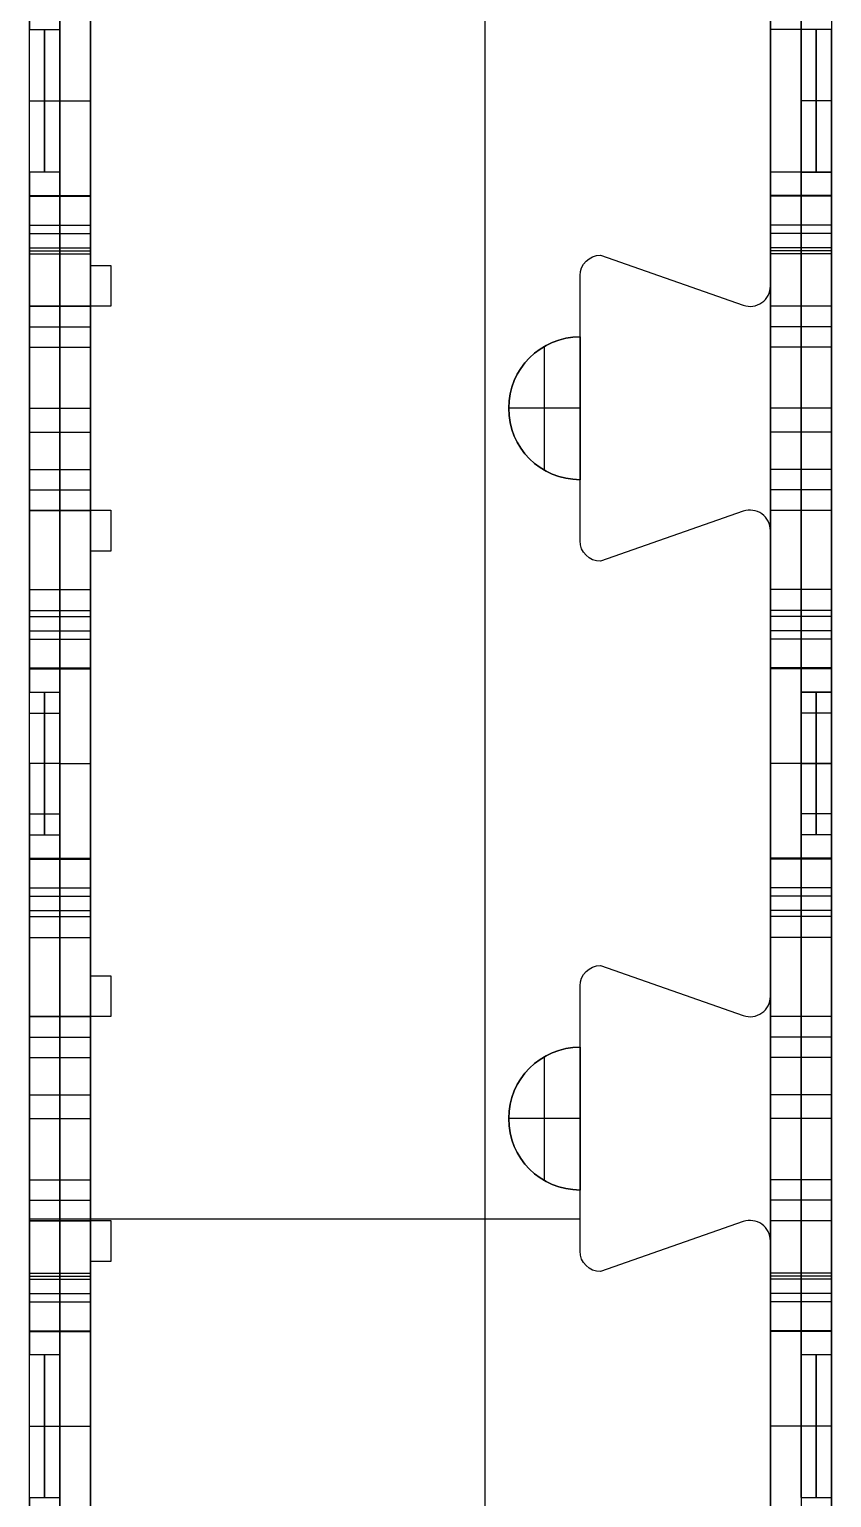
# Model space of a CAD drawing. Extents: x -2580 to -2312, y -43168 to -40231.
# Drawn here: x -2579.5 to -2343.5, y -42815.4 to -42383.6 of the extents above; entities that cross this region are included whole.
import ezdxf

# ---------------------------------------------------------------- set-up
doc = ezdxf.new("R2010")
doc.units = 0
doc.layers.add('ENDS', color=40, linetype='CONTINUOUS')

# ---------------------------------------------------------------- blocks, each defined once
blk = doc.blocks.new('SKYLARK200_END-XXXS-1')
at = {"layer": 'ENDS'}
for p, q in [((-134, -2068.02, 264), (-134, -2918.01, 264)), ((-134, -2068.02, 282), (-134, -2918.01, 282)), ((-50, -2068.03, 141), (-50, -2650.03, 141)), ((-32, -2068.03, 141), (-32, -2650.03, 141)), ((-250, -2086, 282), (-250, -2221.55, 282)), ((-250, -2086, 264), (-250, -2221.55, 264)), ((-250, -2086, 273), (-250, -2221.55, 273)), ((-50, -2227.61, 282), (-50, -2086, 282)), ((-50, -2227.61, 264), (-50, -2086, 264)), ((-50, -2227.61, 273), (-50, -2086, 273)), ((-250, -2912.03, 141), (-250, -2124.03, 141)), ((-268, -2134.13, 226), (-268, -2152.13, 226)), ((-268, -2152.13, 56), (-268, -2134.13, 56)), ((-259, -2134.13, 226), (-259, -2212.13, 226)), ((-259, -2212.13, 56), (-259, -2134.13, 56)), ((-250, -2134.13, 226), (-250, -2212.13, 226)), ((-250, -2212.13, 56), (-250, -2134.13, 56)), ((-50, -2212.13, 226), (-50, -2134.13, 226)), ((-50, -2134.13, 56), (-50, -2212.13, 56)), ((-41, -2134.13, 56), (-41, -2212.13, 56)), ((-41, -2212.13, 226), (-41, -2134.13, 226)), ((-32, -2134.13, 56), (-32, -2152.13, 56)), ((-268, -2912.03, 141), (-268, -2145.01, 141)), ((-268, -2152.13, 56), (-259, -2152.13, 56)), ((-268, -2152.13, 226), (-259, -2152.13, 226)), ((-259, -2152.13, 56), (-259, -2194.13, 56)), ((-259, -2194.13, 226), (-259, -2152.13, 226)), ((-250, -2153.77, 282), (-250, -2153.77, 264)), ((-41, -2152.13, 56), (-50, -2152.13, 56)), ((-41, -2152.13, 226), (-50, -2152.13, 226)), ((-41, -2194.13, 56), (-41, -2152.13, 56)), ((-32, -2152.13, 56), (-41, -2152.13, 56)), ((-32, -2152.13, 226), (-41, -2152.13, 226)), ((-41, -2152.13, 226), (-41, -2194.13, 226)), ((-259, -2154.94, 66.5), (-259, -2191.31, 66.5)), ((-259, -2154.94, 215.5), (-259, -2191.31, 215.5)), ((-50, -2156.8, 282), (-50, -2156.8, 264)), ((-41, -2154.94, 66.5), (-41, -2191.31, 66.5)), ((-41, -2154.94, 215.5), (-41, -2191.31, 215.5)), ((-268, -2173.13, 77), (-259, -2173.13, 77)), ((-268, -2173.13, 205), (-259, -2173.13, 205)), ((-259, -2173.13, 226), (-250, -2173.13, 226)), ((-259, -2173.13, 56), (-259, -2173.13, 77)), ((-259, -2173.13, 56), (-250, -2173.13, 56)), ((-259, -2173.13, 226), (-259, -2173.13, 205)), ((-32, -2173.13, 77), (-41, -2173.13, 77)), ((-41, -2173.13, 56), (-41, -2173.13, 77)), ((-32, -2173.13, 205), (-41, -2173.13, 205)), ((-41, -2173.13, 226), (-41, -2173.13, 205)), ((-268, -2212.13, 56), (-268, -2194.13, 56)), ((-259, -2194.13, 56), (-268, -2194.13, 56)), ((-259, -2194.13, 226), (-268, -2194.13, 226)), ((-268, -2194.13, 226), (-268, -2212.13, 226)), ((-32, -2194.13, 56), (-50, -2194.13, 56)), ((-41, -2194.13, 226), (-50, -2194.13, 226)), ((-41, -2194.13, 56), (-32, -2194.13, 56)), ((-41, -2194.13, 226), (-32, -2194.13, 226)), ((-32, -2212.13, 226), (-32, -2194.13, 226)), ((-32, -2194.13, 56), (-32, -2212.13, 56)), ((-268, -2200.98, 282), (-250, -2200.98, 282)), ((-268, -2200.98, 282), (-268, -2233.58, 282)), ((-268, -2340.18, 0), (-268, -2200.98, 0)), ((-268, -2200.98, 0), (-250, -2200.98, 0)), ((-268, -2201.04, 281.13), (-250, -2201.04, 281.13)), ((-268, -2201.04, 0.87), (-250, -2201.04, 0.87)), ((-268, -2218.13, 232), (-268, -2201.23, 280.28)), ((-268, -2201.23, 280.28), (-250, -2201.23, 280.28)), ((-268, -2201.23, 1.72), (-250, -2201.23, 1.72)), ((-268, -2201.23, 1.72), (-268, -2218.13, 50)), ((-259, -2200.98, 282), (-259, -2233.58, 282)), ((-259, -2340.18, 0), (-259, -2200.98, 0)), ((-259, -2218.13, 232), (-259, -2201.23, 280.28)), ((-259, -2201.23, 1.72), (-259, -2218.13, 50)), ((-250, -2200.98, 282), (-250, -2233.58, 282)), ((-250, -2340.18, 0), (-250, -2200.98, 0)), ((-250, -2218.13, 232), (-250, -2201.23, 280.28)), ((-250, -2201.23, 1.72), (-250, -2218.13, 50)), ((-32, -2200.98, 282), (-50, -2200.98, 282)), ((-50, -2233.58, 282), (-50, -2200.98, 282)), ((-32, -2200.98, 0), (-50, -2200.98, 0)), ((-50, -2200.98, 0), (-50, -2340.18, 0)), ((-32, -2201.04, 281.13), (-50, -2201.04, 281.13)), ((-32, -2201.04, 0.87), (-50, -2201.04, 0.87)), ((-32, -2201.23, 280.28), (-50, -2201.23, 280.28)), ((-50, -2201.23, 280.28), (-50, -2218.13, 232)), ((-32, -2201.23, 1.72), (-50, -2201.23, 1.72)), ((-50, -2218.13, 50), (-50, -2201.23, 1.72)), ((-41, -2233.58, 282), (-41, -2200.98, 282)), ((-41, -2200.98, 0), (-41, -2340.18, 0)), ((-41, -2201.23, 280.28), (-41, -2218.13, 232)), ((-41, -2218.13, 50), (-41, -2201.23, 1.72)), ((-32, -2233.58, 282), (-32, -2200.98, 282)), ((-32, -2200.98, 0), (-32, -2340.18, 0)), ((-32, -2201.23, 280.28), (-32, -2218.13, 232)), ((-32, -2218.13, 50), (-32, -2201.23, 1.72)), ((-268, -2209.68, 256.14), (-250, -2209.68, 256.14)), ((-268, -2209.68, 25.86), (-250, -2209.68, 25.86)), ((-32, -2209.68, 256.14), (-50, -2209.68, 256.14)), ((-32, -2209.68, 25.86), (-50, -2209.68, 25.86)), ((-268, -2212.13, 226), (-250, -2212.13, 226)), ((-268, -2212.13, 56), (-250, -2212.13, 56)), ((-32, -2212.13, 226), (-50, -2212.13, 226)), ((-32, -2212.13, 56), (-50, -2212.13, 56)), ((-268, -2216.37, 227.76), (-250, -2216.37, 227.76)), ((-268, -2216.37, 54.24), (-250, -2216.37, 54.24)), ((-268, -2217.28, 282), (-250, -2217.28, 282)), ((-268, -2218.13, 232), (-250, -2218.13, 232)), ((-268, -2218.13, 50), (-250, -2218.13, 50)), ((-100, -2218.56, 282), (-100, -2218.56, 264)), ((-100, -2218.56, 282), (-57.98, -2233.27, 282)), ((-100, -2218.56, 264), (-57.98, -2233.27, 264)), ((-100, -2218.56, 273), (-57.98, -2233.27, 273)), ((-32, -2216.37, 227.76), (-50, -2216.37, 227.76)), ((-32, -2216.37, 54.24), (-50, -2216.37, 54.24)), ((-32, -2217.28, 282), (-50, -2217.28, 282)), ((-32, -2218.13, 232), (-50, -2218.13, 232)), ((-32, -2218.13, 50), (-50, -2218.13, 50)), ((-250, -2221.55, 282), (-250, -2221.55, 264)), ((-250, -2221.55, 282), (-244, -2221.55, 282)), ((-250, -2221.55, 264), (-244, -2221.55, 264)), ((-250, -2221.55, 273), (-244, -2221.55, 273)), ((-247, -2221.55, 282), (-247, -2221.55, 264)), ((-244, -2221.55, 282), (-244, -2221.55, 264)), ((-244, -2221.55, 282), (-244, -2233.55, 282)), ((-244, -2221.55, 264), (-244, -2233.55, 264)), ((-244, -2221.55, 273), (-244, -2233.55, 273)), ((-104.24, -2220.32, 282), (-104.24, -2220.32, 264)), ((-244, -2227.55, 282), (-244, -2227.55, 264)), ((-106, -2224.56, 282), (-106, -2224.56, 264)), ((-106, -2302.56, 264), (-106, -2224.56, 264)), ((-106, -2242.56, 282), (-106, -2224.56, 282)), ((-106, -2242.56, 273), (-106, -2224.56, 273)), ((-78.99, -2225.92, 282), (-78.99, -2225.92, 264)), ((-50, -2227.61, 282), (-50, -2227.61, 264)), ((-244, -2233.55, 282), (-268, -2233.55, 282)), ((-268, -2233.55, 282), (-268, -2233.55, 264)), ((-244, -2233.55, 264), (-268, -2233.55, 264)), ((-268, -2233.55, 282), (-268, -2293.55, 282)), ((-268, -2233.55, 264), (-268, -2293.55, 264)), ((-244, -2233.55, 273), (-268, -2233.55, 273)), ((-268, -2233.55, 273), (-268, -2293.55, 273)), ((-268, -2233.58, 282), (-250, -2233.58, 282)), ((-268, -2233.58, 282), (-268, -2233.58, 258)), ((-268, -2233.58, 258), (-250, -2233.58, 258)), ((-268, -2233.58, 258), (-268, -2245.58, 258)), ((-268, -2233.58, 270), (-250, -2233.58, 270)), ((-259, -2233.58, 282), (-259, -2233.58, 258)), ((-259, -2233.58, 258), (-259, -2245.58, 258)), ((-256, -2233.55, 282), (-256, -2233.55, 264)), ((-250, -2233.58, 282), (-250, -2233.58, 258)), ((-250, -2233.58, 258), (-250, -2245.58, 258)), ((-244, -2233.55, 282), (-244, -2233.55, 264)), ((-57.98, -2233.27, 282), (-57.98, -2233.27, 264)), ((-52.53, -2232.5, 282), (-52.53, -2232.5, 264)), ((-32, -2233.58, 258), (-50, -2233.58, 258)), ((-50, -2245.58, 258), (-50, -2233.58, 258)), ((-32, -2233.58, 282), (-50, -2233.58, 282)), ((-50, -2233.58, 258), (-50, -2233.58, 282)), ((-32, -2233.58, 270), (-50, -2233.58, 270)), ((-41, -2245.58, 258), (-41, -2233.58, 258)), ((-41, -2233.58, 258), (-41, -2233.58, 282)), ((-32, -2245.58, 258), (-32, -2233.58, 258)), ((-32, -2233.58, 258), (-32, -2233.58, 282)), ((-268, -2239.58, 258), (-250, -2239.58, 258)), ((-32, -2239.58, 258), (-50, -2239.58, 258)), ((-106, -2242.56, 273), (-106, -2242.56, 282)), ((-106, -2242.56, 273), (-106, -2284.56, 273)), ((-268, -2245.58, 258), (-250, -2245.58, 258)), ((-268, -2245.58, 258), (-268, -2245.58, 264)), ((-268, -2245.58, 264), (-250, -2245.58, 264)), ((-268, -2245.58, 264), (-268, -2281.58, 264)), ((-268, -2245.58, 261), (-250, -2245.58, 261)), ((-259, -2245.58, 258), (-259, -2245.58, 264)), ((-259, -2245.58, 264), (-259, -2281.58, 264)), ((-250, -2245.58, 258), (-250, -2245.58, 264)), ((-250, -2245.58, 264), (-250, -2281.58, 264)), ((-116.5, -2281.75, 273), (-116.5, -2245.38, 273)), ((-32, -2245.58, 264), (-50, -2245.58, 264)), ((-50, -2281.58, 264), (-50, -2245.58, 264)), ((-32, -2245.58, 258), (-50, -2245.58, 258)), ((-50, -2245.58, 264), (-50, -2245.58, 258)), ((-32, -2245.58, 261), (-50, -2245.58, 261)), ((-41, -2281.58, 264), (-41, -2245.58, 264)), ((-41, -2245.58, 264), (-41, -2245.58, 258)), ((-32, -2281.58, 264), (-32, -2245.58, 264)), ((-32, -2245.58, 264), (-32, -2245.58, 258)), ((-268, -2263.55, 282), (-268, -2263.55, 264)), ((-268, -2263.58, 264), (-250, -2263.58, 264)), ((-127, -2263.56, 282), (-127, -2263.56, 273)), ((-106, -2263.56, 273), (-127, -2263.56, 273)), ((-106, -2263.56, 273), (-106, -2263.56, 264)), ((-32, -2263.58, 264), (-50, -2263.58, 264)), ((-268, -2270.58, 0), (-250, -2270.58, 0)), ((-32, -2270.58, 0), (-50, -2270.58, 0)), ((-268, -2281.58, 264), (-250, -2281.58, 264)), ((-268, -2281.58, 264), (-268, -2281.58, 258)), ((-268, -2281.58, 258), (-250, -2281.58, 258)), ((-268, -2281.58, 258), (-268, -2293.58, 258)), ((-268, -2281.58, 261), (-250, -2281.58, 261)), ((-259, -2281.58, 264), (-259, -2281.58, 258)), ((-259, -2281.58, 258), (-259, -2293.58, 258)), ((-250, -2281.58, 264), (-250, -2281.58, 258)), ((-250, -2281.58, 258), (-250, -2293.58, 258)), ((-32, -2281.58, 258), (-50, -2281.58, 258)), ((-50, -2293.58, 258), (-50, -2281.58, 258)), ((-32, -2281.58, 264), (-50, -2281.58, 264)), ((-50, -2281.58, 258), (-50, -2281.58, 264)), ((-32, -2281.58, 261), (-50, -2281.58, 261)), ((-41, -2293.58, 258), (-41, -2281.58, 258)), ((-41, -2281.58, 258), (-41, -2281.58, 264)), ((-32, -2293.58, 258), (-32, -2281.58, 258)), ((-32, -2281.58, 258), (-32, -2281.58, 264)), ((-268, -2287.58, 258), (-250, -2287.58, 258)), ((-106, -2302.56, 282), (-106, -2284.56, 282)), ((-106, -2284.56, 282), (-106, -2284.56, 273)), ((-106, -2302.56, 273), (-106, -2284.56, 273)), ((-32, -2287.58, 258), (-50, -2287.58, 258)), ((-268, -2293.55, 282), (-268, -2293.55, 264)), ((-268, -2293.55, 282), (-244, -2293.55, 282)), ((-268, -2293.55, 264), (-244, -2293.55, 264)), ((-268, -2293.55, 273), (-244, -2293.55, 273)), ((-268, -2293.58, 258), (-250, -2293.58, 258)), ((-268, -2293.58, 258), (-268, -2293.58, 282)), ((-268, -2293.58, 282), (-250, -2293.58, 282)), ((-268, -2293.58, 282), (-268, -2340.18, 282)), ((-268, -2293.58, 270), (-250, -2293.58, 270)), ((-259, -2293.58, 258), (-259, -2293.58, 282)), ((-259, -2293.58, 282), (-259, -2340.18, 282)), ((-256, -2293.55, 282), (-256, -2293.55, 264)), ((-250, -2293.58, 258), (-250, -2293.58, 282)), ((-250, -2293.58, 282), (-250, -2340.18, 282)), ((-244, -2293.55, 282), (-244, -2293.55, 264)), ((-244, -2293.55, 282), (-244, -2305.55, 282)), ((-244, -2293.55, 264), (-244, -2305.55, 264)), ((-244, -2293.55, 273), (-244, -2305.55, 273)), ((-57.98, -2293.86, 282), (-100, -2308.56, 282)), ((-57.98, -2293.86, 264), (-100, -2308.56, 264)), ((-57.98, -2293.86, 273), (-100, -2308.56, 273)), ((-57.98, -2293.86, 282), (-57.98, -2293.86, 264)), ((-52.53, -2294.63, 282), (-52.53, -2294.63, 264)), ((-32, -2293.58, 282), (-50, -2293.58, 282)), ((-50, -2340.18, 282), (-50, -2293.58, 282)), ((-32, -2293.58, 258), (-50, -2293.58, 258)), ((-50, -2293.58, 282), (-50, -2293.58, 258)), ((-32, -2293.58, 270), (-50, -2293.58, 270)), ((-41, -2340.18, 282), (-41, -2293.58, 282)), ((-41, -2293.58, 282), (-41, -2293.58, 258)), ((-32, -2340.18, 282), (-32, -2293.58, 282)), ((-32, -2293.58, 282), (-32, -2293.58, 258)), ((-244, -2299.55, 282), (-244, -2299.55, 264)), ((-78.99, -2301.21, 282), (-78.99, -2301.21, 264)), ((-50, -2436.51, 282), (-50, -2299.52, 282)), ((-50, -2299.52, 282), (-50, -2299.52, 264)), ((-50, -2436.51, 264), (-50, -2299.52, 264)), ((-50, -2436.51, 273), (-50, -2299.52, 273)), ((-244, -2305.55, 282), (-250, -2305.55, 282)), ((-250, -2305.55, 282), (-250, -2305.55, 264)), ((-244, -2305.55, 264), (-250, -2305.55, 264)), ((-250, -2305.55, 282), (-250, -2430.45, 282)), ((-250, -2305.55, 264), (-250, -2430.45, 264)), ((-244, -2305.55, 273), (-250, -2305.55, 273)), ((-250, -2305.55, 273), (-250, -2430.45, 273)), ((-247, -2305.55, 282), (-247, -2305.55, 264)), ((-244, -2305.55, 282), (-244, -2305.55, 264)), ((-106, -2302.56, 282), (-106, -2302.56, 264)), ((-104.24, -2306.81, 282), (-104.24, -2306.81, 264)), ((-100, -2308.56, 282), (-100, -2308.56, 264)), ((-268, -2316.88, 282), (-250, -2316.88, 282)), ((-32, -2316.88, 282), (-50, -2316.88, 282)), ((-268, -2339.93, 280.28), (-268, -2323.03, 232)), ((-268, -2323.03, 232), (-250, -2323.03, 232)), ((-268, -2323.03, 50), (-250, -2323.03, 50)), ((-268, -2323.03, 50), (-268, -2339.93, 1.72)), ((-259, -2339.93, 280.28), (-259, -2323.03, 232)), ((-259, -2323.03, 50), (-259, -2339.93, 1.72)), ((-250, -2339.93, 280.28), (-250, -2323.03, 232)), ((-250, -2323.03, 50), (-250, -2339.93, 1.72)), ((-32, -2323.03, 232), (-50, -2323.03, 232)), ((-50, -2323.03, 232), (-50, -2339.93, 280.28)), ((-32, -2323.03, 50), (-50, -2323.03, 50)), ((-50, -2339.93, 1.72), (-50, -2323.03, 50)), ((-41, -2323.03, 232), (-41, -2339.93, 280.28)), ((-41, -2339.93, 1.72), (-41, -2323.03, 50)), ((-32, -2323.03, 232), (-32, -2339.93, 280.28)), ((-32, -2339.93, 1.72), (-32, -2323.03, 50)), ((-268, -2324.79, 227.76), (-250, -2324.79, 227.76)), ((-268, -2324.79, 54.24), (-250, -2324.79, 54.24)), ((-32, -2324.79, 227.76), (-50, -2324.79, 227.76)), ((-32, -2324.79, 54.24), (-50, -2324.79, 54.24)), ((-268, -2329.03, 226), (-250, -2329.03, 226)), ((-268, -2329.03, 226), (-268, -2347.03, 226)), ((-268, -2329.03, 56), (-250, -2329.03, 56)), ((-268, -2347.03, 56), (-268, -2329.03, 56)), ((-268, -2331.48, 256.14), (-250, -2331.48, 256.14)), ((-268, -2331.48, 25.86), (-250, -2331.48, 25.86)), ((-259, -2329.03, 226), (-259, -2407.03, 226)), ((-259, -2407.03, 56), (-259, -2329.03, 56)), ((-250, -2329.03, 226), (-250, -2407.03, 226)), ((-250, -2407.03, 56), (-250, -2329.03, 56)), ((-32, -2329.03, 226), (-50, -2329.03, 226)), ((-32, -2329.03, 56), (-50, -2329.03, 56)), ((-50, -2329.03, 226), (-50, -2407.03, 226)), ((-50, -2407.03, 56), (-50, -2329.03, 56)), ((-32, -2331.48, 256.14), (-50, -2331.48, 256.14)), ((-32, -2331.48, 25.86), (-50, -2331.48, 25.86)), ((-41, -2329.03, 226), (-41, -2347.03, 226)), ((-41, -2347.03, 56), (-41, -2329.03, 56)), ((-32, -2329.03, 56), (-32, -2347.03, 56)), ((-32, -2347.03, 226), (-32, -2329.03, 226)), ((-268, -2339.93, 280.28), (-250, -2339.93, 280.28)), ((-268, -2339.93, 1.72), (-250, -2339.93, 1.72)), ((-268, -2340.11, 281.13), (-250, -2340.11, 281.13)), ((-268, -2340.11, 0.87), (-250, -2340.11, 0.87)), ((-268, -2340.18, 282), (-250, -2340.18, 282)), ((-268, -2340.18, 0), (-250, -2340.18, 0)), ((-32, -2339.93, 280.28), (-50, -2339.93, 280.28)), ((-32, -2339.93, 1.72), (-50, -2339.93, 1.72)), ((-32, -2340.12, 281.13), (-50, -2340.12, 281.13)), ((-32, -2340.12, 0.87), (-50, -2340.12, 0.87)), ((-32, -2340.18, 282), (-50, -2340.18, 282)), ((-32, -2340.18, 0), (-50, -2340.18, 0)), ((-268, -2347.03, 56), (-259, -2347.03, 56)), ((-268, -2347.03, 226), (-259, -2347.03, 226)), ((-259, -2389.03, 226), (-259, -2347.03, 226)), ((-259, -2347.03, 56), (-259, -2389.03, 56)), ((-32, -2347.03, 226), (-41, -2347.03, 226)), ((-41, -2347.03, 56), (-32, -2347.03, 56)), ((-41, -2347.03, 226), (-41, -2389.03, 226)), ((-41, -2347.03, 56), (-41, -2389.03, 56)), ((-268, -2353.18, 70.85), (-259, -2353.18, 70.85)), ((-268, -2353.18, 211.15), (-259, -2353.18, 211.15)), ((-259, -2386.21, 215.5), (-259, -2349.84, 215.5)), ((-259, -2386.21, 66.5), (-259, -2349.84, 66.5)), ((-41, -2386.21, 215.5), (-41, -2349.84, 215.5)), ((-41, -2386.21, 66.5), (-41, -2349.84, 66.5)), ((-32, -2353.18, 211.15), (-41, -2353.18, 211.15)), ((-32, -2353.18, 70.85), (-41, -2353.18, 70.85)), ((-32, -2362.03, 76.12), (-32, -2362.03, 205.88)), ((-259, -2368.03, 205), (-268, -2368.03, 205)), ((-259, -2368.03, 77), (-268, -2368.03, 77)), ((-259, -2368.03, 226), (-259, -2368.03, 205)), ((-259, -2368.03, 226), (-250, -2368.03, 226)), ((-259, -2368.03, 56), (-259, -2368.03, 77)), ((-259, -2368.03, 56), (-250, -2368.03, 56)), ((-250, -2368, 282), (-250, -2368, 264)), ((-50, -2368.01, 282), (-50, -2368.01, 264)), ((-41, -2368.03, 226), (-50, -2368.03, 226)), ((-41, -2368.03, 56), (-50, -2368.03, 56)), ((-41, -2368.03, 205), (-32, -2368.03, 205)), ((-32, -2368.03, 77), (-41, -2368.03, 77)), ((-41, -2368.03, 226), (-41, -2368.03, 205)), ((-41, -2368.03, 56), (-41, -2368.03, 77)), ((-50, -2377.93, 56), (-50, -2377.93, 226)), ((-268, -2382.88, 211.15), (-259, -2382.88, 211.15)), ((-268, -2382.88, 70.85), (-259, -2382.88, 70.85)), ((-32, -2382.88, 211.15), (-41, -2382.88, 211.15)), ((-32, -2382.88, 70.85), (-41, -2382.88, 70.85)), ((-268, -2407.03, 56), (-268, -2389.03, 56)), ((-268, -2389.03, 226), (-259, -2389.03, 226)), ((-268, -2389.03, 226), (-268, -2407.03, 226)), ((-268, -2389.03, 56), (-259, -2389.03, 56)), ((-32, -2389.03, 226), (-41, -2389.03, 226)), ((-32, -2389.03, 56), (-41, -2389.03, 56)), ((-41, -2389.03, 226), (-41, -2407.03, 226)), ((-41, -2407.03, 56), (-41, -2389.03, 56)), ((-32, -2407.03, 56), (-32, -2389.03, 56)), ((-32, -2389.03, 226), (-32, -2407.03, 226)), ((-268, -2535.08, 0), (-268, -2395.88, 0)), ((-268, -2395.88, 0), (-250, -2395.88, 0)), ((-268, -2395.88, 282), (-250, -2395.88, 282)), ((-268, -2395.88, 282), (-268, -2442.48, 282)), ((-268, -2395.94, 0.87), (-250, -2395.94, 0.87)), ((-268, -2395.94, 281.13), (-250, -2395.94, 281.13)), ((-268, -2396.13, 1.72), (-250, -2396.13, 1.72)), ((-268, -2396.13, 1.72), (-268, -2413.03, 50)), ((-268, -2413.03, 232), (-268, -2396.13, 280.28)), ((-268, -2396.13, 280.28), (-250, -2396.13, 280.28)), ((-259, -2535.08, 0), (-259, -2395.88, 0)), ((-259, -2395.88, 282), (-259, -2442.48, 282)), ((-259, -2396.13, 1.72), (-259, -2413.03, 50)), ((-259, -2413.03, 232), (-259, -2396.13, 280.28)), ((-250, -2535.08, 0), (-250, -2395.88, 0)), ((-250, -2395.88, 282), (-250, -2442.48, 282)), ((-250, -2396.13, 1.72), (-250, -2413.03, 50)), ((-250, -2413.03, 232), (-250, -2396.13, 280.28)), ((-32, -2395.88, 0), (-50, -2395.88, 0)), ((-50, -2535.08, 0), (-50, -2395.88, 0)), ((-32, -2395.88, 282), (-50, -2395.88, 282)), ((-50, -2395.88, 282), (-50, -2442.48, 282)), ((-32, -2395.94, 0.87), (-50, -2395.94, 0.87)), ((-32, -2395.94, 281.13), (-50, -2395.94, 281.13)), ((-32, -2396.13, 1.72), (-50, -2396.13, 1.72)), ((-50, -2396.13, 1.72), (-50, -2413.03, 50)), ((-32, -2396.13, 280.28), (-50, -2396.13, 280.28)), ((-50, -2413.03, 232), (-50, -2396.13, 280.28)), ((-41, -2535.08, 0), (-41, -2395.88, 0)), ((-41, -2395.88, 282), (-41, -2442.48, 282)), ((-41, -2396.13, 1.72), (-41, -2413.03, 50)), ((-41, -2413.03, 232), (-41, -2396.13, 280.28)), ((-32, -2535.08, 0), (-32, -2395.88, 0)), ((-32, -2395.88, 282), (-32, -2442.48, 282)), ((-32, -2396.13, 1.72), (-32, -2413.03, 50)), ((-32, -2413.03, 232), (-32, -2396.13, 280.28)), ((-268, -2404.58, 25.86), (-250, -2404.58, 25.86)), ((-268, -2404.58, 256.14), (-250, -2404.58, 256.14)), ((-32, -2404.58, 25.86), (-50, -2404.58, 25.86)), ((-32, -2404.58, 256.14), (-50, -2404.58, 256.14)), ((-268, -2407.03, 56), (-250, -2407.03, 56)), ((-268, -2407.03, 226), (-250, -2407.03, 226)), ((-32, -2407.03, 56), (-50, -2407.03, 56)), ((-32, -2407.03, 226), (-50, -2407.03, 226)), ((-268, -2411.27, 54.24), (-250, -2411.27, 54.24)), ((-268, -2411.27, 227.76), (-250, -2411.27, 227.76)), ((-268, -2413.03, 50), (-250, -2413.03, 50)), ((-268, -2413.03, 232), (-250, -2413.03, 232)), ((-32, -2411.27, 54.24), (-50, -2411.27, 54.24)), ((-32, -2411.27, 227.76), (-50, -2411.27, 227.76)), ((-32, -2413.03, 50), (-50, -2413.03, 50)), ((-32, -2413.03, 232), (-50, -2413.03, 232)), ((-268, -2419.18, 282), (-250, -2419.18, 282)), ((-32, -2419.18, 282), (-50, -2419.18, 282)), ((-250, -2430.45, 282), (-250, -2430.45, 264)), ((-250, -2430.45, 282), (-244, -2430.45, 282)), ((-250, -2430.45, 264), (-244, -2430.45, 264)), ((-250, -2430.45, 273), (-244, -2430.45, 273)), ((-247, -2430.45, 282), (-247, -2430.45, 264)), ((-244, -2430.45, 282), (-244, -2430.45, 264)), ((-244, -2430.45, 282), (-244, -2442.45, 282)), ((-244, -2430.45, 264), (-244, -2442.45, 264)), ((-244, -2430.45, 273), (-244, -2442.45, 273)), ((-104.24, -2429.22, 282), (-104.24, -2429.22, 264)), ((-100, -2427.46, 282), (-100, -2427.46, 264)), ((-100, -2427.46, 282), (-57.98, -2442.17, 282)), ((-100, -2427.46, 264), (-57.98, -2442.17, 264)), ((-100, -2427.46, 273), (-57.98, -2442.17, 273)), ((-106, -2433.46, 282), (-106, -2433.46, 264)), ((-106, -2511.46, 264), (-106, -2433.46, 264)), ((-106, -2451.46, 282), (-106, -2433.46, 282)), ((-106, -2451.46, 273), (-106, -2433.46, 273)), ((-78.99, -2434.82, 282), (-78.99, -2434.82, 264)), ((-244, -2436.45, 282), (-244, -2436.45, 264)), ((-50, -2436.51, 282), (-50, -2436.51, 264)), ((-244, -2442.45, 282), (-268, -2442.45, 282)), ((-268, -2442.45, 282), (-268, -2442.45, 264)), ((-244, -2442.45, 264), (-268, -2442.45, 264)), ((-268, -2442.45, 282), (-268, -2502.45, 282)), ((-268, -2442.45, 264), (-268, -2502.45, 264)), ((-244, -2442.45, 273), (-268, -2442.45, 273)), ((-268, -2442.45, 273), (-268, -2502.45, 273)), ((-268, -2442.48, 282), (-250, -2442.48, 282)), ((-268, -2442.48, 282), (-268, -2442.48, 258)), ((-268, -2442.48, 258), (-250, -2442.48, 258)), ((-268, -2442.48, 258), (-268, -2454.48, 258)), ((-268, -2442.48, 270), (-250, -2442.48, 270)), ((-259, -2442.48, 282), (-259, -2442.48, 258)), ((-259, -2442.48, 258), (-259, -2454.48, 258)), ((-256, -2442.45, 282), (-256, -2442.45, 264)), ((-250, -2442.48, 282), (-250, -2442.48, 258)), ((-250, -2442.48, 258), (-250, -2454.48, 258)), ((-244, -2442.45, 282), (-244, -2442.45, 264)), ((-57.98, -2442.17, 282), (-57.98, -2442.17, 264)), ((-52.53, -2441.4, 282), (-52.53, -2441.4, 264)), ((-32, -2442.48, 282), (-50, -2442.48, 282)), ((-32, -2442.48, 258), (-50, -2442.48, 258)), ((-50, -2442.48, 282), (-50, -2442.48, 258)), ((-50, -2442.48, 258), (-50, -2454.48, 258)), ((-32, -2442.48, 270), (-50, -2442.48, 270)), ((-41, -2442.48, 282), (-41, -2442.48, 258)), ((-41, -2442.48, 258), (-41, -2454.48, 258)), ((-32, -2442.48, 282), (-32, -2442.48, 258)), ((-32, -2442.48, 258), (-32, -2454.48, 258)), ((-268, -2448.48, 258), (-250, -2448.48, 258)), ((-106, -2451.46, 273), (-106, -2451.46, 282)), ((-106, -2451.46, 273), (-106, -2493.46, 273)), ((-32, -2448.48, 258), (-50, -2448.48, 258)), ((-268, -2454.48, 258), (-250, -2454.48, 258)), ((-268, -2454.48, 258), (-268, -2454.48, 264)), ((-268, -2454.48, 264), (-250, -2454.48, 264)), ((-268, -2454.48, 264), (-268, -2490.48, 264)), ((-268, -2454.48, 261), (-250, -2454.48, 261)), ((-259, -2454.48, 258), (-259, -2454.48, 264)), ((-259, -2454.48, 264), (-259, -2490.48, 264)), ((-250, -2454.48, 258), (-250, -2454.48, 264)), ((-250, -2454.48, 264), (-250, -2490.48, 264)), ((-116.5, -2490.65, 273), (-116.5, -2454.28, 273)), ((-32, -2454.48, 258), (-50, -2454.48, 258)), ((-32, -2454.48, 264), (-50, -2454.48, 264)), ((-50, -2454.48, 258), (-50, -2454.48, 264)), ((-50, -2454.48, 264), (-50, -2490.48, 264)), ((-32, -2454.48, 261), (-50, -2454.48, 261)), ((-41, -2454.48, 258), (-41, -2454.48, 264)), ((-41, -2454.48, 264), (-41, -2490.48, 264)), ((-32, -2454.48, 258), (-32, -2454.48, 264)), ((-32, -2454.48, 264), (-32, -2490.48, 264)), ((-268, -2465.48, 0), (-250, -2465.48, 0)), ((-32, -2465.48, 0), (-50, -2465.48, 0)), ((-268, -2472.45, 282), (-268, -2472.45, 264)), ((-268, -2472.48, 264), (-250, -2472.48, 264)), ((-127, -2472.46, 282), (-127, -2472.46, 273)), ((-106, -2472.46, 273), (-127, -2472.46, 273)), ((-106, -2472.46, 273), (-106, -2472.46, 264)), ((-32, -2472.48, 264), (-50, -2472.48, 264)), ((-268, -2490.48, 264), (-250, -2490.48, 264)), ((-268, -2490.48, 264), (-268, -2490.48, 258)), ((-268, -2490.48, 258), (-250, -2490.48, 258)), ((-268, -2490.48, 258), (-268, -2502.48, 258)), ((-268, -2490.48, 261), (-250, -2490.48, 261)), ((-259, -2490.48, 264), (-259, -2490.48, 258)), ((-259, -2490.48, 258), (-259, -2502.48, 258)), ((-250, -2490.48, 264), (-250, -2490.48, 258)), ((-250, -2490.48, 258), (-250, -2502.48, 258)), ((-32, -2490.48, 264), (-50, -2490.48, 264)), ((-32, -2490.48, 258), (-50, -2490.48, 258)), ((-50, -2490.48, 264), (-50, -2490.48, 258)), ((-50, -2490.48, 258), (-50, -2502.48, 258)), ((-32, -2490.48, 261), (-50, -2490.48, 261)), ((-41, -2490.48, 264), (-41, -2490.48, 258)), ((-41, -2490.48, 258), (-41, -2502.48, 258)), ((-32, -2490.48, 264), (-32, -2490.48, 258)), ((-32, -2490.48, 258), (-32, -2502.48, 258)), ((-106, -2511.46, 282), (-106, -2493.46, 282)), ((-106, -2493.46, 282), (-106, -2493.46, 273)), ((-106, -2511.46, 273), (-106, -2493.46, 273)), ((-268, -2496.48, 258), (-250, -2496.48, 258)), ((-32, -2496.48, 258), (-50, -2496.48, 258)), ((-106, -2502.02, 264), (-268, -2502.02, 264)), ((-106, -2502.02, 282), (-268, -2502.02, 282)), ((-268, -2502.45, 282), (-268, -2502.45, 264)), ((-268, -2502.45, 282), (-244, -2502.45, 282)), ((-268, -2502.45, 264), (-244, -2502.45, 264)), ((-268, -2502.45, 273), (-244, -2502.45, 273)), ((-268, -2502.48, 258), (-250, -2502.48, 258)), ((-268, -2502.48, 258), (-268, -2502.48, 282)), ((-268, -2502.48, 282), (-250, -2502.48, 282)), ((-268, -2502.48, 282), (-268, -2535.08, 282)), ((-268, -2502.48, 270), (-250, -2502.48, 270)), ((-259, -2502.48, 258), (-259, -2502.48, 282)), ((-259, -2502.48, 282), (-259, -2535.08, 282)), ((-256, -2502.45, 282), (-256, -2502.45, 264)), ((-250, -2502.48, 258), (-250, -2502.48, 282)), ((-250, -2502.48, 282), (-250, -2535.08, 282)), ((-244, -2502.45, 282), (-244, -2502.45, 264)), ((-244, -2502.45, 282), (-244, -2514.45, 282)), ((-244, -2502.45, 264), (-244, -2514.45, 264)), ((-244, -2502.45, 273), (-244, -2514.45, 273)), ((-57.98, -2502.76, 282), (-100, -2517.46, 282)), ((-57.98, -2502.76, 264), (-100, -2517.46, 264)), ((-57.98, -2502.76, 273), (-100, -2517.46, 273)), ((-57.98, -2502.76, 282), (-57.98, -2502.76, 264)), ((-52.53, -2503.53, 282), (-52.53, -2503.53, 264)), ((-32, -2502.48, 258), (-50, -2502.48, 258)), ((-32, -2502.48, 282), (-50, -2502.48, 282)), ((-50, -2502.48, 258), (-50, -2502.48, 282)), ((-50, -2502.48, 282), (-50, -2535.08, 282)), ((-32, -2502.48, 270), (-50, -2502.48, 270)), ((-41, -2502.48, 258), (-41, -2502.48, 282)), ((-41, -2502.48, 282), (-41, -2535.08, 282)), ((-32, -2502.48, 258), (-32, -2502.48, 282)), ((-32, -2502.48, 282), (-32, -2535.08, 282)), ((-244, -2508.45, 282), (-244, -2508.45, 264)), ((-50, -2508.42, 282), (-50, -2508.42, 264)), ((-50, -2650.02, 282), (-50, -2508.42, 282)), ((-50, -2650.02, 264), (-50, -2508.42, 264)), ((-50, -2650.02, 273), (-50, -2508.42, 273)), ((-106, -2511.46, 282), (-106, -2511.46, 264)), ((-78.99, -2510.11, 282), (-78.99, -2510.11, 264)), ((-244, -2514.45, 282), (-250, -2514.45, 282)), ((-250, -2514.45, 282), (-250, -2514.45, 264)), ((-244, -2514.45, 264), (-250, -2514.45, 264)), ((-250, -2514.45, 282), (-250, -2663.75, 282)), ((-250, -2514.45, 264), (-250, -2663.75, 264)), ((-244, -2514.45, 273), (-250, -2514.45, 273)), ((-250, -2514.45, 273), (-250, -2663.75, 273)), ((-250, -2515.43, 282), (-250, -2515.43, 0)), ((-247, -2514.45, 282), (-247, -2514.45, 264)), ((-244, -2514.45, 282), (-244, -2514.45, 264)), ((-104.24, -2515.71, 282), (-104.24, -2515.71, 264)), ((-268, -2517.93, 50), (-250, -2517.93, 50)), ((-268, -2517.93, 50), (-268, -2534.83, 1.72)), ((-268, -2534.83, 280.28), (-268, -2517.93, 232)), ((-268, -2517.93, 232), (-250, -2517.93, 232)), ((-268, -2518.78, 282), (-250, -2518.78, 282)), ((-268, -2519.69, 54.24), (-250, -2519.69, 54.24)), ((-268, -2519.69, 227.76), (-250, -2519.69, 227.76)), ((-259, -2517.93, 50), (-259, -2534.83, 1.72)), ((-259, -2534.83, 280.28), (-259, -2517.93, 232)), ((-250, -2517.93, 50), (-250, -2534.83, 1.72)), ((-250, -2534.83, 280.28), (-250, -2517.93, 232)), ((-100, -2517.46, 282), (-100, -2517.46, 264)), ((-32, -2517.93, 232), (-50, -2517.93, 232)), ((-50, -2534.83, 280.28), (-50, -2517.93, 232)), ((-32, -2517.93, 50), (-50, -2517.93, 50)), ((-50, -2517.93, 50), (-50, -2534.83, 1.72)), ((-32, -2518.78, 282), (-50, -2518.78, 282)), ((-32, -2519.69, 227.76), (-50, -2519.69, 227.76)), ((-32, -2519.69, 54.24), (-50, -2519.69, 54.24)), ((-41, -2534.83, 280.28), (-41, -2517.93, 232)), ((-41, -2517.93, 50), (-41, -2534.83, 1.72)), ((-32, -2534.83, 280.28), (-32, -2517.93, 232)), ((-32, -2517.93, 50), (-32, -2534.83, 1.72)), ((-268, -2523.93, 56), (-250, -2523.93, 56)), ((-268, -2523.93, 226), (-250, -2523.93, 226)), ((-268, -2523.93, 226), (-268, -2541.93, 226)), ((-268, -2541.93, 56), (-268, -2523.93, 56)), ((-259, -2601.93, 56), (-259, -2523.93, 56)), ((-259, -2523.93, 226), (-259, -2601.93, 226)), ((-250, -2601.93, 56), (-250, -2523.93, 56)), ((-250, -2523.93, 226), (-250, -2601.93, 226)), ((-32, -2523.93, 226), (-50, -2523.93, 226)), ((-50, -2523.93, 226), (-50, -2601.93, 226)), ((-32, -2523.93, 56), (-50, -2523.93, 56)), ((-50, -2601.93, 56), (-50, -2523.93, 56)), ((-41, -2523.93, 226), (-41, -2541.93, 226)), ((-41, -2541.93, 56), (-41, -2523.93, 56)), ((-32, -2523.93, 226), (-32, -2541.93, 226)), ((-32, -2541.93, 56), (-32, -2523.93, 56)), ((-268, -2526.38, 25.86), (-250, -2526.38, 25.86)), ((-268, -2526.38, 256.14), (-250, -2526.38, 256.14)), ((-32, -2526.38, 256.14), (-50, -2526.38, 256.14)), ((-32, -2526.38, 25.86), (-50, -2526.38, 25.86)), ((-268, -2530.43, 282), (-268, -2530.43, 267.71)), ((-268, -2530.43, 226), (-268, -2530.43, 56)), ((-268, -2530.43, 14.29), (-268, -2530.43, 0)), ((-268, -2534.83, 1.72), (-250, -2534.83, 1.72)), ((-268, -2534.83, 280.28), (-250, -2534.83, 280.28)), ((-268, -2535.01, 0.87), (-250, -2535.01, 0.87)), ((-268, -2535.01, 281.13), (-250, -2535.01, 281.13)), ((-268, -2535.08, 0), (-250, -2535.08, 0)), ((-268, -2535.08, 282), (-250, -2535.08, 282)), ((-32, -2534.83, 280.28), (-50, -2534.83, 280.28)), ((-32, -2534.83, 1.72), (-50, -2534.83, 1.72)), ((-32, -2535.01, 281.13), (-50, -2535.01, 281.13)), ((-32, -2535.01, 0.87), (-50, -2535.01, 0.87)), ((-32, -2535.08, 0), (-50, -2535.08, 0)), ((-32, -2535.08, 282), (-50, -2535.08, 282)), ((-259, -2541.93, 226), (-268, -2541.93, 226)), ((-259, -2541.93, 56), (-268, -2541.93, 56)), ((-259, -2583.93, 226), (-259, -2541.93, 226)), ((-259, -2541.93, 56), (-259, -2583.93, 56)), ((-32, -2541.93, 226), (-41, -2541.93, 226)), ((-41, -2583.93, 226), (-41, -2541.93, 226)), ((-32, -2541.93, 56), (-41, -2541.93, 56)), ((-41, -2541.93, 56), (-41, -2583.93, 56)), ((-259, -2581.11, 215.5), (-259, -2544.74, 215.5)), ((-259, -2581.11, 66.5), (-259, -2544.74, 66.5)), ((-41, -2544.74, 215.5), (-41, -2581.11, 215.5)), ((-41, -2544.74, 66.5), (-41, -2581.11, 66.5)), ((-268, -2562.93, 205), (-259, -2562.93, 205)), ((-268, -2562.93, 77), (-259, -2562.93, 77)), ((-259, -2562.93, 56), (-250, -2562.93, 56)), ((-259, -2562.93, 226), (-259, -2562.93, 205)), ((-259, -2562.93, 226), (-250, -2562.93, 226)), ((-259, -2562.93, 56), (-259, -2562.93, 77)), ((-41, -2562.93, 226), (-50, -2562.93, 226)), ((-41, -2562.93, 56), (-50, -2562.93, 56)), ((-32, -2562.93, 205), (-41, -2562.93, 205)), ((-41, -2562.93, 226), (-41, -2562.93, 205)), ((-32, -2562.93, 77), (-41, -2562.93, 77)), ((-41, -2562.93, 56), (-41, -2562.93, 77)), ((-50, -2579.22, 282), (-50, -2579.22, 264)), ((-268, -2601.93, 56), (-268, -2583.93, 56)), ((-268, -2583.93, 226), (-259, -2583.93, 226)), ((-268, -2583.93, 226), (-268, -2601.93, 226)), ((-268, -2583.93, 56), (-259, -2583.93, 56)), ((-41, -2583.93, 226), (-32, -2583.93, 226)), ((-41, -2583.93, 56), (-32, -2583.93, 56)), ((-41, -2583.93, 226), (-41, -2601.93, 226)), ((-32, -2601.93, 56), (-32, -2583.93, 56)), ((-32, -2583.93, 226), (-32, -2601.93, 226))]:
    blk.add_line(p, q, dxfattribs=at)
at = {"layer": 'ENDS', "extrusion": (-1, 0, 0)}
for centre, radius, start, end in [((2173.13, 56, 268), 21, 0, 180), ((2173.13, 56, 259), 21, 0, 180), ((2173.13, 226, 259), 21, 180, 0), ((2173.13, 56, 36.5), 21, 0, 180), ((2173.13, 226, 36.5), 21, 180, 0), ((2173.13, 56, 32), 21, 360, 180), ((2206.98, 282, 50), 6, 180, 196.6229), ((2206.98, 0, 50), 6, 163.3771, 180), ((2206.98, 282, 41), 6, 180, 196.6229), ((2206.98, 0, 41), 6, 163.3771, 180), ((2206.98, 282, 32), 6, 180, 196.6229), ((2206.98, 0, 32), 6, 163.3771, 180), ((2212.13, 232, 268), 6, 270, 360), ((2212.13, 50, 268), 6, 0, 90), ((2212.13, 232, 259), 6, 270, 360), ((2212.13, 50, 259), 6, 0, 90), ((2212.13, 232, 250), 6, 270, 0), ((2212.13, 50, 250), 6, 0, 90), ((2329.03, 232, 268), 6, 180, 270), ((2329.03, 50, 268), 6, 90, 180), ((2329.03, 232, 259), 6, 180, 270), ((2329.03, 50, 259), 6, 90, 180), ((2329.03, 232, 250), 6, 180, 270), ((2329.03, 50, 250), 6, 90, 180), ((2334.18, 282, 50), 6, 343.3771, 0), ((2334.18, 0, 50), 6, 360, 16.6229), ((2334.18, 282, 41), 6, 343.3771, 0), ((2334.18, 0, 41), 6, 360, 16.6229), ((2334.18, 282, 32), 6, 343.3771, 0), ((2334.18, 0, 32), 6, 360, 16.6229), ((2368.03, 56, 268), 21, 90, 180), ((2368.03, 56, 259), 21, 90, 180), ((2368.03, 226, 259), 21, 180, 270), ((2368.03, 226, 36.5), 21, 180, 270), ((2368.03, 56, 36.5), 21, 90, 180), ((2368.03, 226, 268), 21, 270, 0), ((2368.03, 226, 259), 21, 270, 0), ((2368.03, 56, 259), 21, 0, 90), ((2368.03, 226, 41), 21, 270, 0), ((2368.03, 56, 41), 21, 0, 90), ((2368.03, 226, 32), 21, 270, 0), ((2368.03, 56, 32), 21, 0, 90), ((2407.03, 50, 268), 6, 360, 90), ((2407.03, 232, 268), 6, 270, 0), ((2407.03, 50, 259), 6, 360, 90), ((2407.03, 232, 259), 6, 270, 0), ((2407.03, 50, 250), 6, 360, 90), ((2407.03, 232, 250), 6, 270, 0), ((2407.03, 50, 50), 6, 360, 90), ((2407.03, 232, 50), 6, 270, 0), ((2407.03, 50, 41), 6, 360, 90), ((2407.03, 232, 41), 6, 270, 360), ((2407.03, 50, 32), 6, 360, 90), ((2407.03, 232, 32), 6, 270, 0), ((2523.93, 50, 268), 6, 90, 180), ((2523.93, 232, 268), 6, 180, 270), ((2523.93, 50, 259), 6, 90, 180), ((2523.93, 232, 259), 6, 180, 270), ((2523.93, 50, 250), 6, 90, 180), ((2523.93, 232, 250), 6, 180, 270), ((2523.93, 232, 50), 6, 180, 270), ((2523.93, 50, 50), 6, 90, 180), ((2523.93, 232, 41), 6, 180, 270), ((2523.93, 50, 41), 6, 90, 180), ((2523.93, 232, 32), 6, 180, 270), ((2523.93, 50, 32), 6, 90, 180), ((2562.93, 56, 268), 21, 360, 180), ((2562.93, 226, 259), 21, 180, 0), ((2562.93, 56, 259), 21, 0, 180), ((2562.93, 226, 41), 21, 180, 0), ((2562.93, 56, 41), 21, 0, 180), ((2562.93, 56, 32), 21, 360, 180)]:
    blk.add_arc(centre, radius, start, end, dxfattribs=at)
at = {"layer": 'ENDS', "extrusion": (1, 0, 0)}
for centre, radius, start, end in [((-2173.13, 226, -268), 21, 180, 0), ((-2173.13, 56, -263.5), 21, 0, 180), ((-2173.13, 226, -263.5), 21, 180, 0), ((-2173.13, 56, -41), 21, 0, 180), ((-2173.13, 226, -41), 21, 180, 0), ((-2173.13, 226, -32), 21, 180, 0), ((-2206.98, 282, -268), 6, 343.3771, 360), ((-2206.98, 0, -268), 6, 0, 16.6229), ((-2206.98, 282, -259), 6, 343.3771, 360), ((-2206.98, 0, -259), 6, 0, 16.6229), ((-2206.98, 282, -250), 6, 343.3771, 360), ((-2206.98, 0, -250), 6, 0, 16.6229), ((-2212.13, 232, -50), 6, 180, 270), ((-2212.13, 50, -50), 6, 90, 180), ((-2212.13, 232, -41), 6, 180, 270), ((-2212.13, 50, -41), 6, 90, 180), ((-2212.13, 232, -32), 6, 180, 270), ((-2212.13, 50, -32), 6, 90, 180), ((-2329.03, 232, -50), 6, 270, 360), ((-2329.03, 50, -50), 6, 0, 90), ((-2329.03, 232, -41), 6, 270, 360), ((-2329.03, 50, -41), 6, 0, 90), ((-2329.03, 232, -32), 6, 270, 360), ((-2329.03, 50, -32), 6, 0, 90), ((-2334.18, 282, -268), 6, 180, 196.6229), ((-2334.18, 0, -268), 6, 163.3771, 180), ((-2334.18, 282, -259), 6, 180, 196.6229), ((-2334.18, 0, -259), 6, 163.3771, 180), ((-2334.18, 282, -250), 6, 180, 196.6229), ((-2334.18, 0, -250), 6, 163.3771, 180), ((-2368.03, 226, -268), 21, 270, 0), ((-2368.03, 56, -263.5), 21, 0, 90), ((-2368.03, 226, -263.5), 21, 270, 0), ((-2368.03, 226, -41), 21, 270, 0), ((-2368.03, 56, -41), 21, 0, 90), ((-2368.03, 226, -32), 21, 270, 360), ((-2368.03, 56, -32), 21, 360, 90), ((-2368.03, 56, -268), 21, 90, 180), ((-2368.03, 226, -263.5), 21, 180, 270), ((-2368.03, 56, -263.5), 21, 90, 180), ((-2368.03, 226, -36.5), 21, 180, 270), ((-2368.03, 56, -36.5), 21, 90, 180), ((-2401.88, 0, -268), 6, 360, 16.6229), ((-2401.88, 282, -268), 6, 343.3771, 0), ((-2401.88, 0, -259), 6, 360, 16.6229), ((-2401.88, 282, -259), 6, 343.3771, 360), ((-2401.88, 0, -250), 6, 360, 16.6229), ((-2401.88, 282, -250), 6, 343.3771, 0), ((-2401.88, 0, -50), 6, 0, 16.6229), ((-2401.88, 282, -50), 6, 343.3771, 0), ((-2401.88, 0, -41), 6, 0, 16.6229), ((-2401.88, 282, -41), 6, 343.3771, 0), ((-2401.88, 0, -32), 6, 0, 16.6229), ((-2401.88, 282, -32), 6, 343.3771, 0), ((-2529.08, 0, -268), 6, 163.3771, 180), ((-2529.08, 282, -268), 6, 180, 196.6229), ((-2529.08, 0, -259), 6, 163.3771, 180), ((-2529.08, 282, -259), 6, 180, 196.6229), ((-2529.08, 0, -250), 6, 163.3771, 180), ((-2529.08, 282, -250), 6, 180, 196.6229), ((-2529.08, 282, -50), 6, 180, 196.6229), ((-2529.08, 0, -50), 6, 163.3771, 180), ((-2529.08, 282, -41), 6, 180, 196.6229), ((-2529.08, 0, -41), 6, 163.3771, 180), ((-2529.08, 282, -32), 6, 180, 196.6229), ((-2529.08, 0, -32), 6, 163.3771, 180), ((-2562.93, 226, -268), 21, 180, 0), ((-2562.93, 226, -263.5), 21, 180, 0), ((-2562.93, 56, -263.5), 21, 0, 180), ((-2562.93, 226, -36.5), 21, 180, 0), ((-2562.93, 56, -36.5), 21, 0, 180), ((-2562.93, 226, -32), 21, 180, 0)]:
    blk.add_arc(centre, radius, start, end, dxfattribs=at)
at = {"layer": 'ENDS', "extrusion": (0, 0, -1)}
for centre, radius, start, end in [((100, -2224.56, -282), 6, 360, 90), ((100, -2224.56, -264), 6, 360, 90), ((100, -2224.56, -273), 6, 360, 90), ((106, -2263.56, -273), 21, 270, 90), ((100, -2302.56, -282), 6, 270, 0), ((100, -2302.56, -264), 6, 270, 0), ((100, -2302.56, -273), 6, 270, 0), ((100, -2433.46, -282), 6, 0, 90), ((100, -2433.46, -264), 6, 0, 90), ((100, -2433.46, -273), 6, 0, 90), ((106, -2472.46, -273), 21, 270, 90), ((100, -2511.46, -282), 6, 270, 360), ((100, -2511.46, -264), 6, 270, 360), ((100, -2511.46, -273), 6, 270, 360)]:
    blk.add_arc(centre, radius, start, end, dxfattribs=at)
at = {"layer": 'ENDS'}
for centre, radius, start, end in [((-56, -2227.61, 282), 6, 250.71, 0), ((-56, -2227.61, 264), 6, 250.71, 0), ((-56, -2227.61, 273), 6, 250.71, 0), ((-106, -2263.56, 282), 21, 90, 270), ((-106, -2263.56, 277.5), 21, 90, 270), ((-56, -2299.52, 282), 6, 360, 109.29), ((-56, -2299.52, 264), 6, 360, 109.29), ((-56, -2299.52, 273), 6, 360, 109.29), ((-56, -2436.51, 282), 6, 250.71, 0), ((-56, -2436.51, 264), 6, 250.71, 0), ((-56, -2436.51, 273), 6, 250.71, 0), ((-106, -2472.46, 282), 21, 90, 270), ((-106, -2472.46, 277.5), 21, 90, 270), ((-56, -2508.42, 282), 6, 360, 109.29), ((-56, -2508.42, 264), 6, 360, 109.29), ((-56, -2508.42, 273), 6, 360, 109.29)]:
    blk.add_arc(centre, radius, start, end, dxfattribs=at)

msp = doc.modelspace()

# ---------------------------------------------------------------- block references
at = {"layer": 'ENDS'}
msp.add_blockref('SKYLARK200_END-XXXS-1', (-2311.51, -40231.5, 18), dxfattribs=at)

doc.saveas('drawing.dxf')
